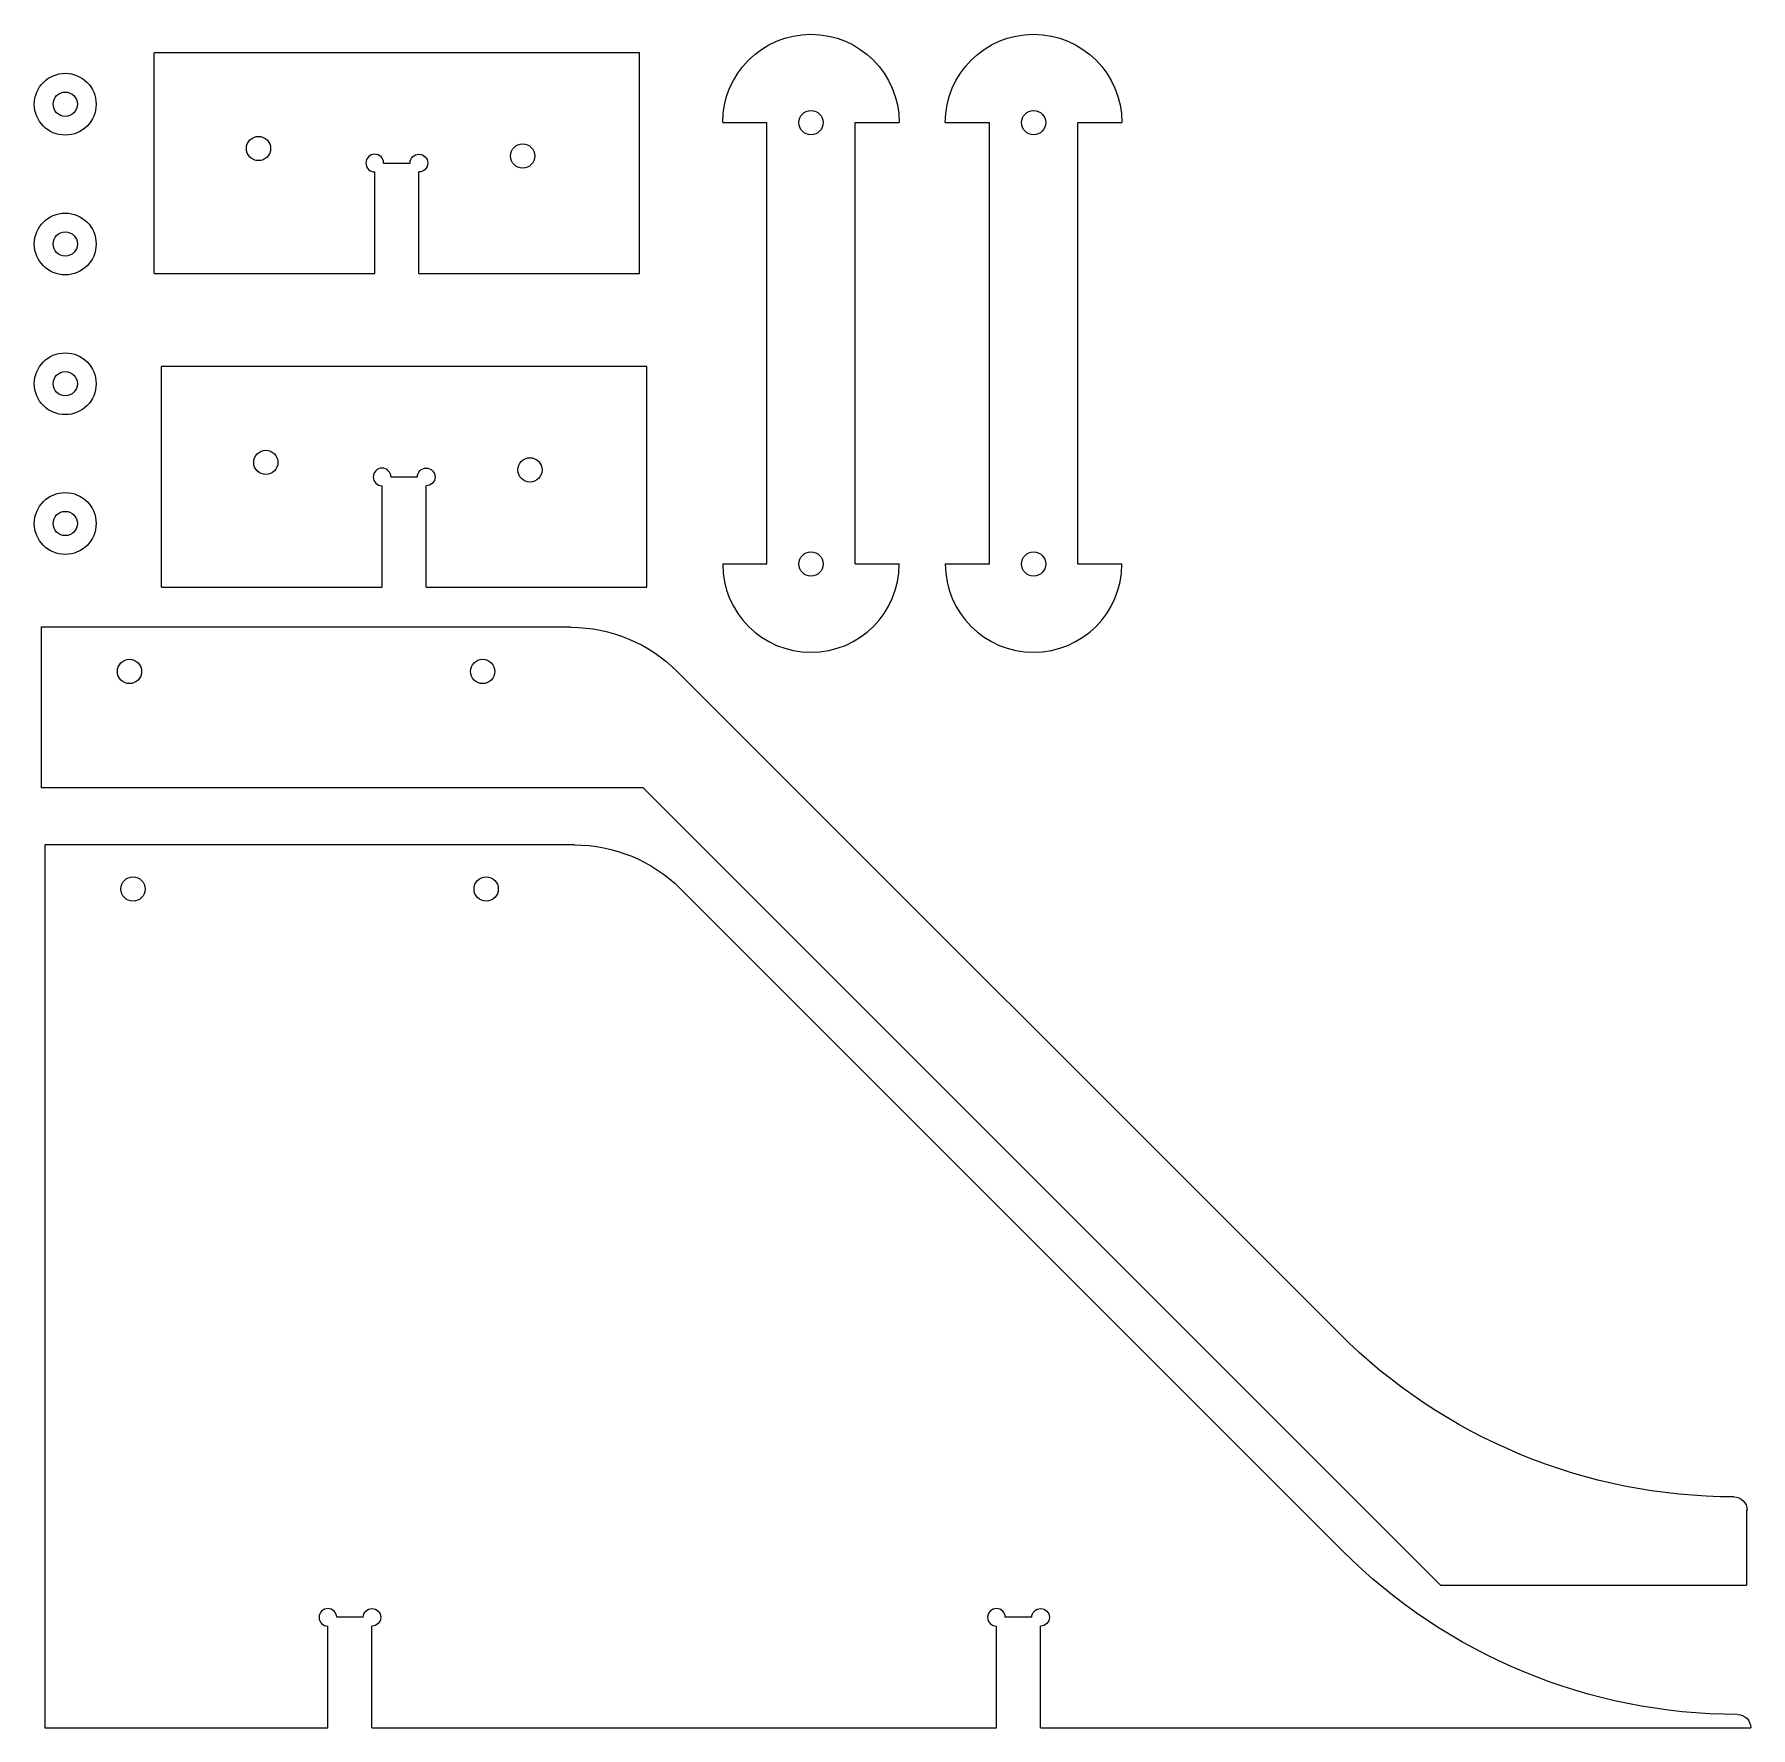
# Model space of a CAD drawing. Extents: x 8 to 397, y 7 to 391.
import ezdxf

# ---------------------------------------------------------------- set-up
doc = ezdxf.new("R2010")
doc.units = 0
doc.layers.add('Layer_1', color=7, linetype='CONTINUOUS')

msp = doc.modelspace()

# ---------------------------------------------------------------- linework, layer by layer
at = {"layer": 'Layer_1', "color": 7}
for points in [[(145.345444, 386.524616), (35.345438, 386.524616)], [(35.345438, 336.524614), (35.345438, 386.524616)], [(145.345444, 336.524614), (145.345444, 386.524616)], [(8.222229, 374.862654), (8.222229, 374.862654)], [(12.472226, 374.862655), (12.472226, 374.862655)], [(164.165746, 370.697771), (174.165726, 370.697771)], [(174.165726, 270.697771), (174.165726, 370.697771)], [(181.415723, 370.697772), (181.415723, 370.697772)], [(194.165742, 270.697771), (194.165742, 370.697771)], [(194.165742, 370.697771), (204.165722, 370.697771)], [(204.165718, 370.697769), (204.165718, 370.697769)], [(214.596853, 370.697771), (224.596833, 370.697771)], [(224.596833, 270.697771), (224.596833, 370.697771)], [(231.84683, 370.697772), (231.84683, 370.697772)], [(244.596849, 270.697771), (244.596849, 370.697771)], [(244.596849, 370.697771), (254.596829, 370.697771)], [(254.596826, 370.697769), (254.596826, 370.697769)], [(56.257948, 364.824518), (56.257948, 364.824518)], [(116.089059, 363.131185), (116.089059, 363.131185)], [(85.345442, 359.524615), (85.345442, 359.524615)], [(85.345451, 336.524614), (85.345451, 359.524616)], [(87.345447, 361.524615), (93.345435, 361.524615)], [(95.345431, 336.524614), (95.345431, 359.524616)], [(95.345431, 359.524615), (95.345431, 359.524615)], [(8.222229, 343.198929), (8.222229, 343.198929)], [(12.472226, 343.19893), (12.472226, 343.19893)], [(35.345438, 336.524614), (85.345451, 336.524614)], [(95.345431, 336.524614), (145.345444, 336.524614)], [(147.001157, 315.411135), (37.001151, 315.411135)], [(37.001151, 265.411133), (37.001151, 315.411135)], [(147.001157, 265.411133), (147.001157, 315.411135)], [(8.222229, 311.535204), (8.222229, 311.535204)], [(12.472226, 311.535205), (12.472226, 311.535205)], [(57.913661, 293.711037), (57.913661, 293.711037)], [(117.744772, 292.017704), (117.744772, 292.017704)], [(87.001155, 288.411134), (87.001155, 288.411134)], [(87.001164, 265.411133), (87.001164, 288.411135)], [(89.00116, 290.411134), (95.001148, 290.411134)], [(97.001144, 265.411133), (97.001144, 288.411135)], [(97.001144, 288.411134), (97.001144, 288.411134)], [(8.222229, 279.87148), (8.222229, 279.87148)], [(12.472226, 279.871481), (12.472226, 279.871481)], [(164.165746, 270.697779), (174.165726, 270.697779)], [(181.415723, 270.697771), (181.415723, 270.697771)], [(194.165742, 270.697779), (204.165722, 270.697779)], [(204.165718, 270.697781), (204.165718, 270.697781)], [(214.596853, 270.697779), (224.596833, 270.697779)], [(231.84683, 270.697771), (231.84683, 270.697771)], [(244.596849, 270.697779), (254.596829, 270.697779)], [(254.596826, 270.697781), (254.596826, 270.697781)], [(37.001151, 265.411133), (87.001164, 265.411133)], [(97.001144, 265.411133), (147.001157, 265.411133)], [(129.786651, 256.351557), (9.786676, 256.351557)], [(9.786676, 256.351557), (9.786676, 219.99555)], [(32.536676, 246.350648), (32.536676, 246.350648)], [(112.536657, 246.350648), (112.536657, 246.350648)], [(153.786671, 246.408615), (303.786653, 96.408632)], [(146.155529, 219.987619), (9.786676, 219.987619)], [(146.155529, 219.987619), (326.787558, 39.355576)], [(10.582221, 207.058681), (10.582221, 7.058516), (74.718587, 7.058516)], [(130.582207, 207.058681), (10.582221, 207.058681)], [(33.332224, 197.057772), (33.332224, 197.057772)], [(113.332222, 197.057772), (113.332222, 197.057772)], [(154.582227, 197.115738), (304.582209, 47.115755)], [(396.116721, 56.400951), (396.116721, 39.355547)], [(326.787705, 39.355547), (396.116667, 39.355547)], [(82.718571, 32.058523), (76.718583, 32.058523)], [(234.183795, 32.058523), (228.183807, 32.058523)], [(74.718587, 7.058516), (74.718587, 30.058527)], [(74.718587, 30.058505), (74.718587, 30.058505)], [(84.718567, 7.058516), (84.718567, 30.058527)], [(84.718567, 7.058516), (226.183811, 7.058516), (226.183811, 30.058527)], [(84.718576, 30.058505), (84.718576, 30.058505)], [(226.183811, 30.058505), (226.183811, 30.058505)], [(236.183791, 7.058516), (236.183791, 30.058527)], [(236.183799, 30.058505), (236.183799, 30.058505)], [(236.183791, 7.058516), (397.047099, 7.058516)]]:
    msp.add_lwpolyline(points, dxfattribs=at)
for points in [[(164.165726, 370.697769), (164.165726, 381.743468), (173.120029, 390.697771), (184.165717, 390.697771)], [(184.165717, 390.697771), (195.211415, 390.697771), (204.165718, 381.743468), (204.165718, 370.697769)], [(214.596833, 370.697769), (214.596833, 381.743468), (223.551136, 390.697771), (234.596824, 390.697771)], [(234.596824, 390.697771), (245.642523, 390.697771), (254.596826, 381.743468), (254.596826, 370.697769)], [(8.222229, 374.862654), (8.222229, 378.728648), (11.356235, 381.862654), (15.222226, 381.862654)], [(15.222226, 381.862654), (19.08822, 381.862654), (22.222226, 378.728648), (22.222226, 374.862654)], [(12.472226, 374.862655), (12.472226, 376.381436), (13.703443, 377.612653), (15.222227, 377.612653)], [(15.222227, 377.612653), (16.741008, 377.612653), (17.972225, 376.381436), (17.972225, 374.862655)], [(15.222226, 367.862653), (11.356235, 367.862653), (8.222229, 370.996663), (8.222229, 374.862654)], [(15.222227, 372.112654), (13.703443, 372.112654), (12.472226, 373.343871), (12.472226, 374.862655)], [(22.222226, 374.862654), (22.222226, 370.996663), (19.08822, 367.862653), (15.222226, 367.862653)], [(17.972225, 374.862655), (17.972225, 373.343871), (16.741008, 372.112654), (15.222227, 372.112654)], [(181.415723, 370.697772), (181.415723, 372.216553), (182.64694, 373.44777), (184.165724, 373.44777)], [(184.165724, 373.44777), (185.684505, 373.44777), (186.915722, 372.216553), (186.915722, 370.697772)], [(231.84683, 370.697772), (231.84683, 372.216553), (233.078047, 373.44777), (234.596831, 373.44777)], [(234.596831, 373.44777), (236.115612, 373.44777), (237.346829, 372.216553), (237.346829, 370.697772)], [(184.165724, 367.947771), (182.64694, 367.947771), (181.415723, 369.178988), (181.415723, 370.697772)], [(186.915722, 370.697772), (186.915722, 369.178988), (185.684505, 367.947771), (184.165724, 367.947771)], [(234.596831, 367.947771), (233.078047, 367.947771), (231.84683, 369.178988), (231.84683, 370.697772)], [(237.346829, 370.697772), (237.346829, 369.178988), (236.115612, 367.947771), (234.596831, 367.947771)], [(56.257948, 364.824518), (56.257948, 366.343299), (57.489165, 367.574517), (59.007949, 367.574517)], [(59.007949, 367.574517), (60.52673, 367.574517), (61.757947, 366.343299), (61.757947, 364.824518)], [(116.089059, 363.131185), (116.089059, 364.649966), (117.320276, 365.881183), (118.83906, 365.881183)], [(118.83906, 365.881183), (120.357841, 365.881183), (121.589059, 364.649966), (121.589059, 363.131185)], [(59.007949, 362.074517), (57.489165, 362.074517), (56.257948, 363.305734), (56.257948, 364.824518)], [(61.757947, 364.824518), (61.757947, 363.305734), (60.52673, 362.074517), (59.007949, 362.074517)], [(85.345442, 363.524615), (84.240872, 363.524615), (83.345442, 362.629185), (83.345442, 361.524615)], [(87.345441, 361.524615), (87.345441, 362.629185), (86.450011, 363.524615), (85.345442, 363.524615)], [(93.345432, 361.524615), (93.345432, 362.629185), (94.240862, 363.524615), (95.345431, 363.524615)], [(95.345431, 363.524615), (96.45, 363.524615), (97.345431, 362.629185), (97.345431, 361.524615)], [(118.83906, 360.381184), (117.320276, 360.381184), (116.089059, 361.612401), (116.089059, 363.131185)], [(121.589059, 363.131185), (121.589059, 361.612401), (120.357841, 360.381184), (118.83906, 360.381184)], [(83.345442, 361.524615), (83.345442, 360.420046), (84.240872, 359.524615), (85.345442, 359.524615)], [(97.345431, 361.524615), (97.345431, 360.420046), (96.45, 359.524615), (95.345431, 359.524615)], [(8.222229, 343.198929), (8.222229, 347.064923), (11.356235, 350.198929), (15.222226, 350.198929)], [(15.222226, 350.198929), (19.08822, 350.198929), (22.222226, 347.064923), (22.222226, 343.198929)], [(15.222226, 336.198928), (11.356235, 336.198928), (8.222229, 339.332938), (8.222229, 343.198929)], [(12.472226, 343.19893), (12.472226, 344.717711), (13.703443, 345.948928), (15.222227, 345.948928)], [(15.222227, 340.448929), (13.703443, 340.448929), (12.472226, 341.680146), (12.472226, 343.19893)], [(22.222226, 343.198929), (22.222226, 339.332938), (19.08822, 336.198928), (15.222226, 336.198928)], [(15.222227, 345.948928), (16.741008, 345.948928), (17.972225, 344.717711), (17.972225, 343.19893)], [(17.972225, 343.19893), (17.972225, 341.680146), (16.741008, 340.448929), (15.222227, 340.448929)], [(8.222229, 311.535204), (8.222229, 315.401198), (11.356235, 318.535204), (15.222226, 318.535204)], [(15.222226, 318.535204), (19.08822, 318.535204), (22.222226, 315.401198), (22.222226, 311.535204)], [(15.222226, 304.535204), (11.356235, 304.535204), (8.222229, 307.669213), (8.222229, 311.535204)], [(12.472226, 311.535205), (12.472226, 313.053986), (13.703443, 314.285203), (15.222227, 314.285203)], [(15.222227, 308.785204), (13.703443, 308.785204), (12.472226, 310.016421), (12.472226, 311.535205)], [(22.222226, 311.535204), (22.222226, 307.669213), (19.08822, 304.535204), (15.222226, 304.535204)], [(15.222227, 314.285203), (16.741008, 314.285203), (17.972225, 313.053986), (17.972225, 311.535205)], [(17.972225, 311.535205), (17.972225, 310.016421), (16.741008, 308.785204), (15.222227, 308.785204)], [(57.913661, 293.711037), (57.913661, 295.229819), (59.144878, 296.461036), (60.663662, 296.461036)], [(60.663662, 296.461036), (62.182443, 296.461036), (63.413661, 295.229819), (63.413661, 293.711037)], [(60.663662, 290.961036), (59.144878, 290.961036), (57.913661, 292.192254), (57.913661, 293.711037)], [(63.413661, 293.711037), (63.413661, 292.192254), (62.182443, 290.961036), (60.663662, 290.961036)], [(87.001155, 292.411134), (85.896585, 292.411134), (85.001155, 291.515704), (85.001155, 290.411134)], [(89.001154, 290.411134), (89.001154, 291.515704), (88.105724, 292.411134), (87.001155, 292.411134)], [(95.001145, 290.411134), (95.001145, 291.515704), (95.896575, 292.411134), (97.001144, 292.411134)], [(97.001144, 292.411134), (98.105714, 292.411134), (99.001144, 291.515704), (99.001144, 290.411134)], [(117.744772, 292.017704), (117.744772, 293.536485), (118.975989, 294.767703), (120.494773, 294.767703)], [(120.494773, 289.267703), (118.975989, 289.267703), (117.744772, 290.49892), (117.744772, 292.017704)], [(120.494773, 294.767703), (122.013555, 294.767703), (123.244772, 293.536485), (123.244772, 292.017704)], [(123.244772, 292.017704), (123.244772, 290.49892), (122.013555, 289.267703), (120.494773, 289.267703)], [(85.001155, 290.411134), (85.001155, 289.306566), (85.896585, 288.411134), (87.001155, 288.411134)], [(99.001144, 290.411134), (99.001144, 289.306566), (98.105714, 288.411134), (97.001144, 288.411134)], [(8.222229, 279.87148), (8.222229, 283.737474), (11.356235, 286.87148), (15.222226, 286.87148)], [(15.222226, 286.87148), (19.08822, 286.87148), (22.222226, 283.737474), (22.222226, 279.87148)], [(12.472226, 279.871481), (12.472226, 281.390262), (13.703443, 282.621479), (15.222227, 282.621479)], [(15.222227, 282.621479), (16.741008, 282.621479), (17.972225, 281.390262), (17.972225, 279.871481)], [(15.222226, 272.871479), (11.356235, 272.871479), (8.222229, 276.005489), (8.222229, 279.87148)], [(15.222227, 277.12148), (13.703443, 277.12148), (12.472226, 278.352697), (12.472226, 279.871481)], [(22.222226, 279.87148), (22.222226, 276.005489), (19.08822, 272.871479), (15.222226, 272.871479)], [(17.972225, 279.871481), (17.972225, 278.352697), (16.741008, 277.12148), (15.222227, 277.12148)], [(181.415723, 270.697771), (181.415723, 272.216553), (182.64694, 273.44777), (184.165724, 273.44777)], [(184.165724, 273.44777), (185.684505, 273.44777), (186.915722, 272.216553), (186.915722, 270.697771)], [(231.84683, 270.697771), (231.84683, 272.216553), (233.078047, 273.44777), (234.596831, 273.44777)], [(234.596831, 273.44777), (236.115612, 273.44777), (237.346829, 272.216553), (237.346829, 270.697771)], [(164.165726, 270.697781), (164.165726, 259.652083), (173.120029, 250.697779), (184.165717, 250.697779)], [(184.165724, 267.94777), (182.64694, 267.94777), (181.415723, 269.178987), (181.415723, 270.697771)], [(184.165717, 250.697779), (195.211415, 250.697779), (204.165718, 259.652083), (204.165718, 270.697781)], [(186.915722, 270.697771), (186.915722, 269.178987), (185.684505, 267.94777), (184.165724, 267.94777)], [(214.596833, 270.697781), (214.596833, 259.652083), (223.551136, 250.697779), (234.596824, 250.697779)], [(234.596831, 267.94777), (233.078047, 267.94777), (231.84683, 269.178987), (231.84683, 270.697771)], [(234.596824, 250.697779), (245.642523, 250.697779), (254.596826, 259.652083), (254.596826, 270.697781)], [(237.346829, 270.697771), (237.346829, 269.178987), (236.115612, 267.94777), (234.596831, 267.94777)], [(129.786653, 256.34972), (138.788401, 256.34972), (147.421467, 252.773803), (153.786647, 246.408604)], [(27.036676, 246.350648), (27.036676, 247.869432), (28.267894, 249.10065), (29.786675, 249.10065)], [(29.786675, 249.10065), (31.305459, 249.10065), (32.536676, 247.869432), (32.536676, 246.350648)], [(107.036658, 246.350648), (107.036658, 247.869432), (108.267875, 249.10065), (109.786656, 249.10065)], [(109.786656, 249.10065), (111.30544, 249.10065), (112.536657, 247.869432), (112.536657, 246.350648)], [(29.786675, 243.60065), (28.267894, 243.60065), (27.036676, 244.831867), (27.036676, 246.350648)], [(32.536676, 246.350648), (32.536676, 244.831867), (31.305459, 243.60065), (29.786675, 243.60065)], [(109.786656, 243.60065), (108.267875, 243.60065), (107.036658, 244.831867), (107.036658, 246.350648)], [(112.536657, 246.350648), (112.536657, 244.831867), (111.30544, 243.60065), (109.786656, 243.60065)], [(130.582204, 207.056843), (139.583952, 207.056843), (148.217019, 203.480926), (154.582199, 197.115727)], [(27.832224, 197.057772), (27.832224, 198.576555), (29.063441, 199.807773), (30.582223, 199.807773)], [(30.582223, 199.807773), (32.101007, 199.807773), (33.332224, 198.576555), (33.332224, 197.057772)], [(107.832222, 197.057772), (107.832222, 198.576555), (109.063439, 199.807773), (110.582221, 199.807773)], [(110.582221, 199.807773), (112.101005, 199.807773), (113.332222, 198.576555), (113.332222, 197.057772)], [(30.582223, 194.307773), (29.063441, 194.307773), (27.832224, 195.53899), (27.832224, 197.057772)], [(33.332224, 197.057772), (33.332224, 195.53899), (32.101007, 194.307773), (30.582223, 194.307773)], [(110.582221, 194.307773), (109.063439, 194.307773), (107.832222, 195.53899), (107.832222, 197.057772)], [(113.332222, 197.057772), (113.332222, 195.53899), (112.101005, 194.307773), (110.582221, 194.307773)], [(393.252603, 59.350659), (359.696365, 59.350659), (327.514478, 72.680772), (303.786696, 96.408622)], [(393.252582, 59.350645), (394.909437, 59.350645), (396.252582, 58.0075), (396.252582, 56.350647)], [(394.04816, 10.057782), (360.491921, 10.057782), (328.310034, 23.387895), (304.582252, 47.115745)], [(74.718587, 34.058506), (73.614018, 34.058506), (72.718587, 33.163076), (72.718587, 32.058506)], [(72.718587, 32.058506), (72.718587, 30.953937), (73.614018, 30.058505), (74.718587, 30.058505)], [(76.718586, 32.058506), (76.718586, 33.163076), (75.823156, 34.058506), (74.718587, 34.058506)], [(82.718577, 32.058506), (82.718577, 33.163076), (83.614007, 34.058506), (84.718576, 34.058506)], [(84.718576, 34.058506), (85.823146, 34.058506), (86.718576, 33.163076), (86.718576, 32.058506)], [(86.718576, 32.058506), (86.718576, 30.953937), (85.823146, 30.058505), (84.718576, 30.058505)], [(226.183811, 34.058506), (225.079241, 34.058506), (224.183811, 33.163076), (224.183811, 32.058506)], [(224.183811, 32.058506), (224.183811, 30.953937), (225.079241, 30.058505), (226.183811, 30.058505)], [(228.18381, 32.058506), (228.18381, 33.163076), (227.28838, 34.058506), (226.183811, 34.058506)], [(234.1838, 32.058506), (234.1838, 33.163076), (235.079231, 34.058506), (236.183799, 34.058506)], [(236.183799, 34.058506), (237.288369, 34.058506), (238.1838, 33.163076), (238.1838, 32.058506)], [(238.1838, 32.058506), (238.1838, 30.953937), (237.288369, 30.058505), (236.183799, 30.058505)], [(394.048138, 10.057768), (395.704993, 10.057768), (397.048138, 8.714623), (397.048138, 7.05777)]]:
    msp.add_open_spline(points, degree=3, dxfattribs=at)

doc.saveas('drawing.dxf')
